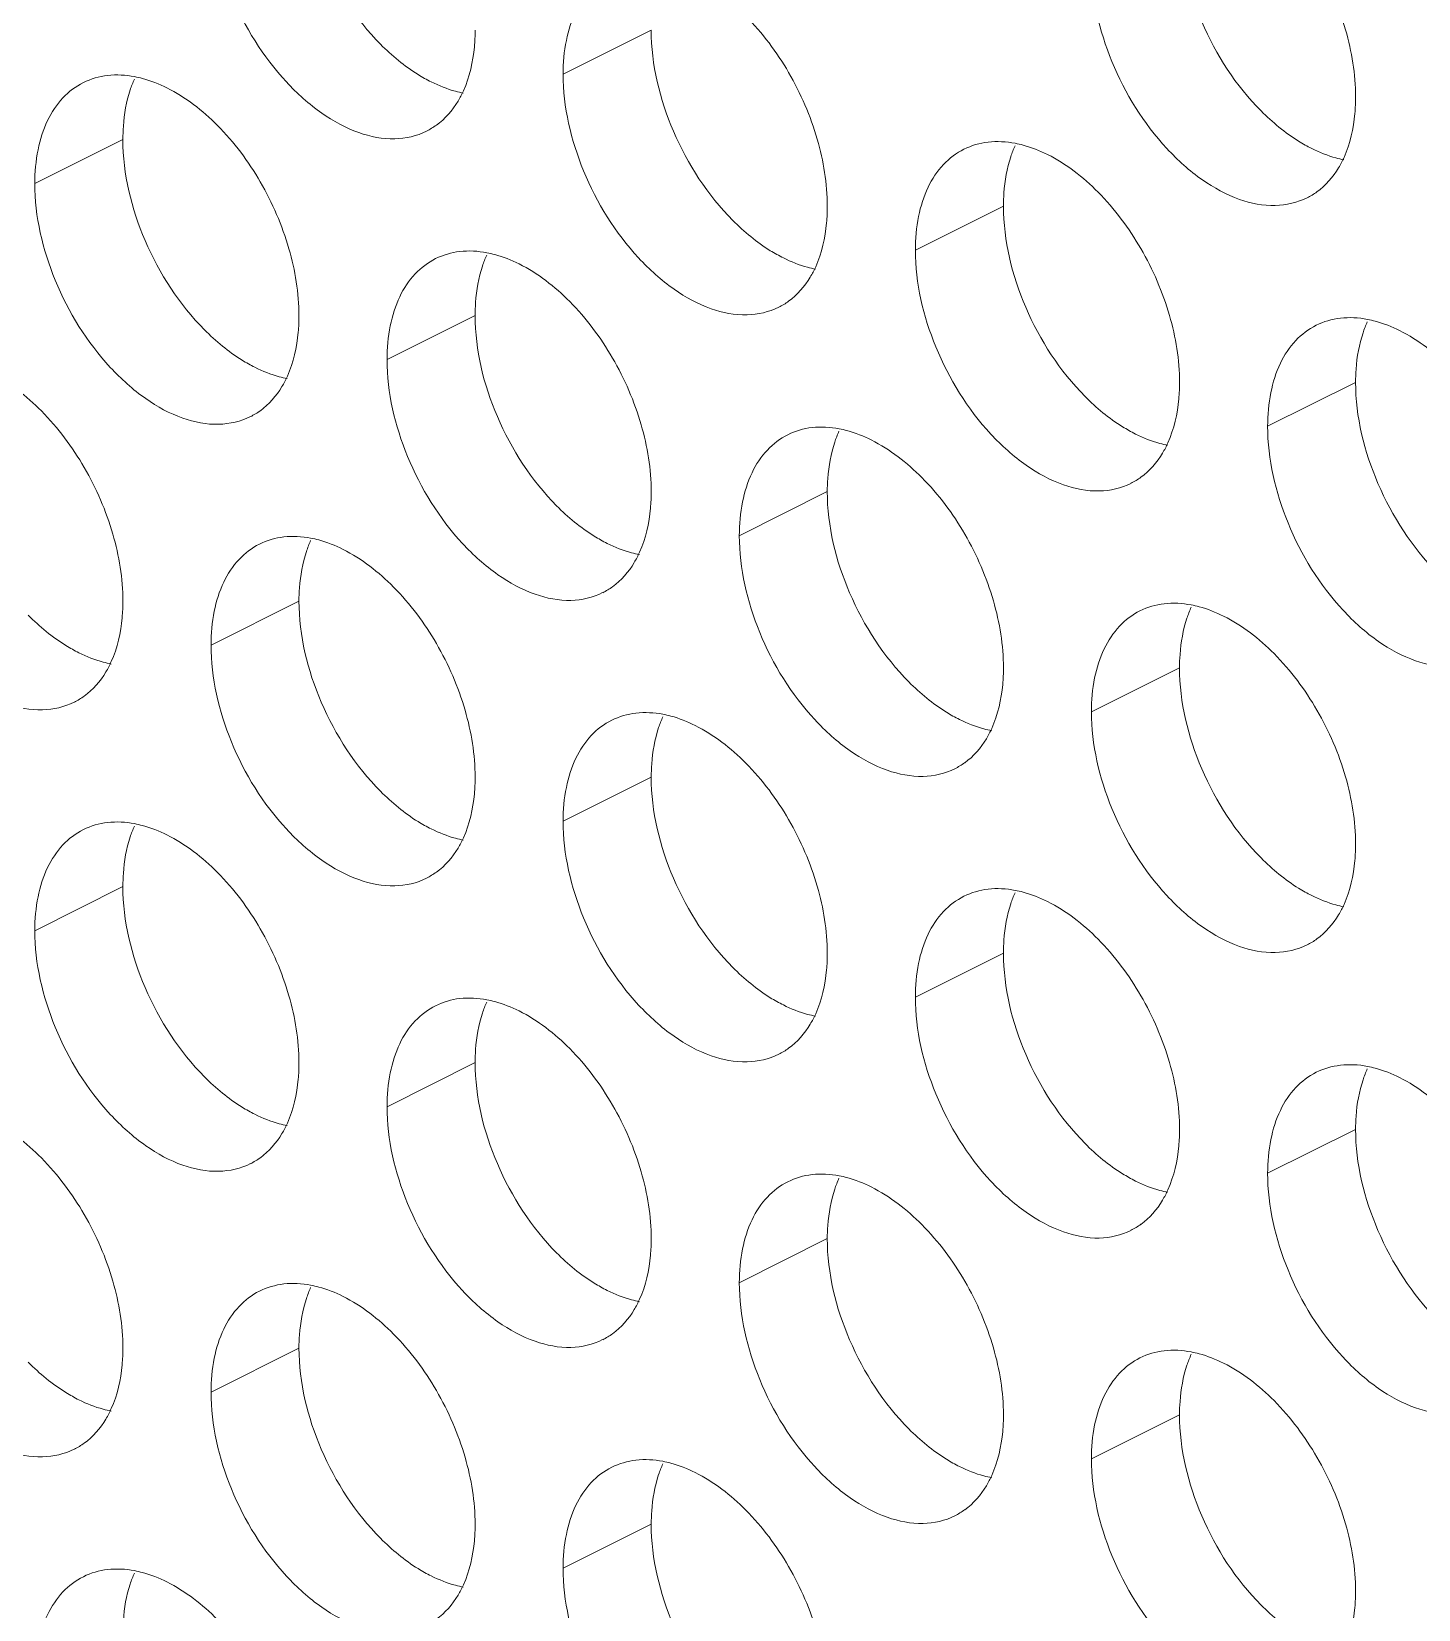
# Model space of a CAD drawing. Header units: millimetres. Extents: x 0 to 2524, y 0 to 1785.
# Drawn here: x 1824.37 to 1833.28, y 881.37 to 891.51 of the extents above; entities that cross this region are included whole.
import ezdxf

# ---------------------------------------------------------------- set-up
doc = ezdxf.new("R2010")
doc.units = ezdxf.units.MM
doc.header["$LTSCALE"] = 0.1
doc.layers.add('标注', color=251, linetype='Continuous', lineweight=9)

msp = doc.modelspace()

# ---------------------------------------------------------------- linework, layer by layer
at = {"layer": '标注'}
for p, q in [((1828.347, 891.517), (1827.781, 891.234)), ((1824.953, 890.814), (1824.387, 890.531)), ((1830.61, 890.386), (1830.044, 890.103)), ((1827.216, 889.683), (1826.65, 889.4)), ((1832.872, 889.254), (1832.307, 888.972)), ((1829.478, 888.552), (1828.913, 888.269)), ((1826.084, 887.849), (1825.519, 887.566)), ((1831.741, 887.42), (1831.175, 887.137)), ((1828.347, 886.717), (1827.781, 886.434)), ((1824.953, 886.014), (1824.387, 885.731)), ((1830.61, 885.586), (1830.044, 885.303)), ((1827.216, 884.883), (1826.65, 884.6)), ((1832.872, 884.454), (1832.307, 884.172)), ((1829.478, 883.752), (1828.913, 883.469)), ((1826.084, 883.049), (1825.519, 882.766)), ((1831.741, 882.62), (1831.175, 882.337)), ((1828.347, 881.917), (1827.781, 881.634))]:
    msp.add_line(p, q, dxfattribs=at)
for centre, radius, start, end in [((1825.697, 890.903), 0.734, 155.8796, 161.7803), ((1826.701, 891.274), 0.453, 296.5256, 305.9034), ((1831.354, 890.475), 0.734, 155.8796, 161.7803), ((1832.358, 890.845), 0.453, 296.5256, 305.9034), ((1827.96, 889.772), 0.734, 155.8796, 161.7803), ((1828.964, 890.142), 0.453, 296.5256, 305.9034), ((1833.617, 889.343), 0.734, 155.8796, 161.7803), ((1825.57, 889.439), 0.453, 296.5256, 305.9034), ((1830.223, 888.64), 0.734, 155.8796, 161.7803), ((1831.227, 889.011), 0.453, 296.5256, 305.9034), ((1826.829, 887.938), 0.734, 155.8796, 161.7803), ((1827.833, 888.308), 0.453, 296.5256, 305.9034), ((1832.486, 887.509), 0.734, 155.8796, 161.7803), ((1824.439, 887.605), 0.453, 296.5256, 305.9034), ((1829.092, 886.806), 0.734, 155.8796, 161.7803), ((1830.095, 887.177), 0.453, 296.5256, 305.9034), ((1825.697, 886.103), 0.734, 155.8796, 161.7803), ((1826.701, 886.474), 0.453, 296.5256, 305.9034), ((1831.354, 885.675), 0.734, 155.8796, 161.7803), ((1832.358, 886.045), 0.453, 296.5256, 305.9034), ((1827.96, 884.972), 0.734, 155.8796, 161.7803), ((1828.964, 885.342), 0.453, 296.5256, 305.9034), ((1833.617, 884.543), 0.734, 155.8796, 161.7803), ((1825.57, 884.639), 0.453, 296.5256, 305.9034), ((1830.223, 883.84), 0.734, 155.8796, 161.7803), ((1831.227, 884.211), 0.453, 296.5256, 305.9034), ((1826.829, 883.138), 0.734, 155.8796, 161.7803), ((1827.833, 883.508), 0.453, 296.5256, 305.9034), ((1832.486, 882.709), 0.734, 155.8796, 161.7803), ((1824.439, 882.805), 0.453, 296.5256, 305.9034), ((1829.092, 882.006), 0.734, 155.8796, 161.7803), ((1830.095, 882.377), 0.453, 296.5256, 305.9034), ((1825.697, 881.303), 0.734, 155.8796, 161.7803)]:
    msp.add_arc(centre, radius, start, end, dxfattribs=at)
for points, knots in [([(1826.608, 891.427), (1826.447, 891.589), (1826.196, 891.976), (1826.084, 892.427), (1826.084, 892.649)], [0, 0, 0, 0, 0.508684, 1, 1, 1, 1]), ([(1832.024, 892.552), (1832.145, 892.492), (1832.375, 892.312), (1832.641, 891.954), (1832.822, 891.535), (1832.872, 891.234), (1832.872, 891.089)], [0, 0, 0, 0, 0.229676, 0.488215, 0.753207, 1, 1, 1, 1]), ([(1826.904, 890.868), (1826.841, 890.837), (1826.691, 890.803), (1826.453, 890.851), (1826.215, 890.981), (1825.907, 891.259), (1825.621, 891.722), (1825.519, 892.154), (1825.519, 892.366)], [0, 0, 0, 0, 0.090718, 0.191742, 0.308104, 0.439279, 0.725532, 1, 1, 1, 1]), ([(1832.265, 890.998), (1832.103, 891.161), (1831.852, 891.548), (1831.741, 891.999), (1831.741, 892.22)], [0, 0, 0, 0, 0.508684, 1, 1, 1, 1]), ([(1832.561, 890.44), (1832.498, 890.409), (1832.348, 890.375), (1832.11, 890.422), (1831.872, 890.553), (1831.564, 890.831), (1831.278, 891.293), (1831.175, 891.726), (1831.175, 891.937)], [0, 0, 0, 0, 0.090718, 0.191742, 0.308104, 0.439279, 0.725532, 1, 1, 1, 1]), ([(1827.781, 891.234), (1827.781, 891.307), (1827.793, 891.446), (1827.852, 891.636), (1827.952, 891.789), (1828.044, 891.859), (1828.093, 891.883)], [0, 0, 0, 0, 0.289235, 0.54966, 0.782932, 1, 1, 1, 1]), ([(1828.63, 891.849), (1828.75, 891.789), (1828.981, 891.609), (1829.247, 891.251), (1829.428, 890.832), (1829.478, 890.531), (1829.478, 890.386)], [0, 0, 0, 0, 0.229676, 0.488215, 0.753207, 1, 1, 1, 1]), ([(1827.216, 891.517), (1827.216, 891.482), (1827.21, 891.349), (1827.181, 891.217), (1827.141, 891.128)], [0, 0, 0, 0, 0.268874, 1, 1, 1, 1]), ([(1828.871, 890.295), (1828.709, 890.458), (1828.458, 890.845), (1828.347, 891.296), (1828.347, 891.517)], [0, 0, 0, 0, 0.508684, 1, 1, 1, 1]), ([(1826.933, 891.185), (1826.904, 891.199), (1826.786, 891.266), (1826.681, 891.353), (1826.608, 891.427)], [0, 0, 0, 0, 0.235002, 1, 1, 1, 1]), ([(1824.699, 891.18), (1824.747, 891.205), (1824.858, 891.236), (1824.971, 891.229), (1825.028, 891.219)], [0, 0, 0, 0, 0.482538, 1, 1, 1, 1]), ([(1825.028, 891.219), (1825.045, 891.215), (1825.117, 891.199), (1825.186, 891.171), (1825.236, 891.146)], [0, 0, 0, 0, 0.238696, 1, 1, 1, 1]), ([(1827.14, 891.113), (1827.123, 891.116), (1827.052, 891.133), (1826.983, 891.16), (1826.933, 891.185)], [0, 0, 0, 0, 0.238696, 1, 1, 1, 1]), ([(1829.166, 889.737), (1829.104, 889.706), (1828.954, 889.672), (1828.716, 889.719), (1828.478, 889.85), (1828.17, 890.128), (1827.884, 890.59), (1827.781, 891.023), (1827.781, 891.234)], [0, 0, 0, 0, 0.090718, 0.191742, 0.308104, 0.439279, 0.725532, 1, 1, 1, 1]), ([(1824.387, 890.531), (1824.387, 890.604), (1824.399, 890.743), (1824.458, 890.933), (1824.558, 891.086), (1824.65, 891.156), (1824.699, 891.18)], [0, 0, 0, 0, 0.289235, 0.54966, 0.782932, 1, 1, 1, 1]), ([(1824.953, 890.814), (1824.953, 890.843), (1824.957, 890.95), (1824.975, 891.058), (1825, 891.133)], [0, 0, 0, 0, 0.264225, 1, 1, 1, 1]), ([(1825.236, 891.146), (1825.356, 891.086), (1825.587, 890.906), (1825.853, 890.548), (1826.034, 890.129), (1826.084, 889.828), (1826.084, 889.683)], [0, 0, 0, 0, 0.229676, 0.488215, 0.753207, 1, 1, 1, 1]), ([(1827.141, 891.128), (1827.131, 891.105), (1827.087, 891.021), (1827.023, 890.947), (1826.967, 890.907)], [0, 0, 0, 0, 0.265525, 1, 1, 1, 1]), ([(1832.872, 891.089), (1832.872, 891.053), (1832.867, 890.921), (1832.838, 890.788), (1832.798, 890.7)], [0, 0, 0, 0, 0.268874, 1, 1, 1, 1]), ([(1832.59, 890.757), (1832.561, 890.771), (1832.443, 890.837), (1832.338, 890.925), (1832.265, 890.998)], [0, 0, 0, 0, 0.235002, 1, 1, 1, 1]), ([(1825.477, 889.592), (1825.315, 889.755), (1825.064, 890.142), (1824.953, 890.593), (1824.953, 890.814)], [0, 0, 0, 0, 0.508684, 1, 1, 1, 1]), ([(1830.356, 890.752), (1830.404, 890.776), (1830.514, 890.808), (1830.628, 890.801), (1830.685, 890.79)], [0, 0, 0, 0, 0.482538, 1, 1, 1, 1]), ([(1830.685, 890.79), (1830.702, 890.787), (1830.774, 890.77), (1830.843, 890.743), (1830.893, 890.718)], [0, 0, 0, 0, 0.238696, 1, 1, 1, 1]), ([(1830.044, 890.103), (1830.044, 890.176), (1830.056, 890.315), (1830.115, 890.505), (1830.214, 890.657), (1830.307, 890.728), (1830.356, 890.752)], [0, 0, 0, 0, 0.289235, 0.54966, 0.782932, 1, 1, 1, 1]), ([(1830.61, 890.386), (1830.61, 890.414), (1830.613, 890.522), (1830.632, 890.629), (1830.657, 890.704)], [0, 0, 0, 0, 0.264225, 1, 1, 1, 1]), ([(1830.893, 890.718), (1831.013, 890.658), (1831.244, 890.477), (1831.51, 890.119), (1831.691, 889.7), (1831.741, 889.399), (1831.741, 889.254)], [0, 0, 0, 0, 0.229676, 0.488215, 0.753207, 1, 1, 1, 1]), ([(1832.797, 890.684), (1832.78, 890.688), (1832.709, 890.704), (1832.64, 890.732), (1832.59, 890.757)], [0, 0, 0, 0, 0.238696, 1, 1, 1, 1]), ([(1832.798, 890.7), (1832.788, 890.677), (1832.744, 890.593), (1832.68, 890.519), (1832.624, 890.478)], [0, 0, 0, 0, 0.265525, 1, 1, 1, 1]), ([(1825.772, 889.034), (1825.71, 889.003), (1825.56, 888.969), (1825.322, 889.016), (1825.084, 889.147), (1824.776, 889.425), (1824.49, 889.887), (1824.387, 890.32), (1824.387, 890.531)], [0, 0, 0, 0, 0.090718, 0.191742, 0.308104, 0.439279, 0.725532, 1, 1, 1, 1]), ([(1829.478, 890.386), (1829.478, 890.35), (1829.473, 890.218), (1829.443, 890.085), (1829.404, 889.997)], [0, 0, 0, 0, 0.268874, 1, 1, 1, 1]), ([(1831.134, 889.164), (1830.972, 889.327), (1830.721, 889.714), (1830.61, 890.164), (1830.61, 890.386)], [0, 0, 0, 0, 0.508684, 1, 1, 1, 1]), ([(1829.196, 890.054), (1829.167, 890.068), (1829.049, 890.134), (1828.944, 890.222), (1828.871, 890.295)], [0, 0, 0, 0, 0.235002, 1, 1, 1, 1]), ([(1826.962, 890.049), (1827.01, 890.073), (1827.12, 890.105), (1827.234, 890.098), (1827.291, 890.087)], [0, 0, 0, 0, 0.482538, 1, 1, 1, 1]), ([(1827.291, 890.087), (1827.308, 890.084), (1827.38, 890.067), (1827.448, 890.04), (1827.498, 890.015)], [0, 0, 0, 0, 0.238696, 1, 1, 1, 1]), ([(1831.429, 888.605), (1831.367, 888.574), (1831.217, 888.54), (1830.979, 888.588), (1830.74, 888.719), (1830.433, 888.996), (1830.147, 889.459), (1830.044, 889.891), (1830.044, 890.103)], [0, 0, 0, 0, 0.090718, 0.191742, 0.308104, 0.439279, 0.725532, 1, 1, 1, 1]), ([(1826.65, 889.4), (1826.65, 889.473), (1826.662, 889.612), (1826.721, 889.802), (1826.82, 889.954), (1826.913, 890.025), (1826.962, 890.049)], [0, 0, 0, 0, 0.289235, 0.54966, 0.782932, 1, 1, 1, 1]), ([(1827.216, 889.683), (1827.216, 889.711), (1827.219, 889.819), (1827.238, 889.926), (1827.263, 890.001)], [0, 0, 0, 0, 0.264225, 1, 1, 1, 1]), ([(1827.498, 890.015), (1827.619, 889.955), (1827.85, 889.774), (1828.116, 889.416), (1828.297, 888.998), (1828.347, 888.696), (1828.347, 888.552)], [0, 0, 0, 0, 0.229676, 0.488215, 0.753207, 1, 1, 1, 1]), ([(1829.403, 889.982), (1829.386, 889.985), (1829.314, 890.001), (1829.246, 890.029), (1829.196, 890.054)], [0, 0, 0, 0, 0.238696, 1, 1, 1, 1]), ([(1829.404, 889.997), (1829.393, 889.974), (1829.35, 889.89), (1829.286, 889.816), (1829.23, 889.775)], [0, 0, 0, 0, 0.265525, 1, 1, 1, 1]), ([(1826.084, 889.683), (1826.084, 889.647), (1826.079, 889.515), (1826.049, 889.382), (1826.01, 889.294)], [0, 0, 0, 0, 0.268874, 1, 1, 1, 1]), ([(1827.739, 888.461), (1827.578, 888.624), (1827.327, 889.011), (1827.216, 889.461), (1827.216, 889.683)], [0, 0, 0, 0, 0.508684, 1, 1, 1, 1]), ([(1832.619, 889.621), (1832.667, 889.645), (1832.777, 889.676), (1832.891, 889.67), (1832.948, 889.659)], [0, 0, 0, 0, 0.482538, 1, 1, 1, 1]), ([(1825.801, 889.351), (1825.773, 889.365), (1825.655, 889.431), (1825.55, 889.519), (1825.477, 889.592)], [0, 0, 0, 0, 0.235002, 1, 1, 1, 1]), ([(1832.307, 888.972), (1832.307, 889.044), (1832.319, 889.183), (1832.378, 889.374), (1832.477, 889.526), (1832.57, 889.596), (1832.619, 889.621)], [0, 0, 0, 0, 0.289235, 0.54966, 0.782932, 1, 1, 1, 1]), ([(1832.872, 889.254), (1832.872, 889.283), (1832.876, 889.39), (1832.895, 889.498), (1832.92, 889.573)], [0, 0, 0, 0, 0.264225, 1, 1, 1, 1]), ([(1832.948, 889.659), (1832.965, 889.655), (1833.036, 889.639), (1833.105, 889.612), (1833.155, 889.587)], [0, 0, 0, 0, 0.238696, 1, 1, 1, 1]), ([(1833.155, 889.587), (1833.276, 889.526), (1833.507, 889.346), (1833.773, 888.988), (1833.954, 888.569), (1834.004, 888.268), (1834.004, 888.123)], [0, 0, 0, 0, 0.229676, 0.488215, 0.753207, 1, 1, 1, 1]), ([(1828.035, 887.903), (1827.972, 887.871), (1827.823, 887.837), (1827.585, 887.885), (1827.346, 888.016), (1827.039, 888.293), (1826.753, 888.756), (1826.65, 889.188), (1826.65, 889.4)], [0, 0, 0, 0, 0.090718, 0.191742, 0.308104, 0.439279, 0.725532, 1, 1, 1, 1]), ([(1824.104, 889.312), (1824.225, 889.252), (1824.456, 889.071), (1824.722, 888.713), (1824.903, 888.295), (1824.953, 887.994), (1824.953, 887.849)], [0, 0, 0, 0, 0.229676, 0.488215, 0.753207, 1, 1, 1, 1]), ([(1826.009, 889.279), (1825.992, 889.282), (1825.92, 889.298), (1825.851, 889.326), (1825.801, 889.351)], [0, 0, 0, 0, 0.238696, 1, 1, 1, 1]), ([(1826.01, 889.294), (1825.999, 889.271), (1825.956, 889.187), (1825.892, 889.113), (1825.836, 889.072)], [0, 0, 0, 0, 0.265525, 1, 1, 1, 1]), ([(1831.458, 888.922), (1831.43, 888.937), (1831.312, 889.003), (1831.206, 889.09), (1831.134, 889.164)], [0, 0, 0, 0, 0.235002, 1, 1, 1, 1]), ([(1831.741, 889.254), (1831.741, 889.219), (1831.735, 889.087), (1831.706, 888.954), (1831.666, 888.866)], [0, 0, 0, 0, 0.268874, 1, 1, 1, 1]), ([(1833.396, 888.032), (1833.235, 888.195), (1832.984, 888.582), (1832.872, 889.033), (1832.872, 889.254)], [0, 0, 0, 0, 0.508684, 1, 1, 1, 1]), ([(1829.225, 888.918), (1829.273, 888.942), (1829.383, 888.974), (1829.497, 888.967), (1829.554, 888.956)], [0, 0, 0, 0, 0.482538, 1, 1, 1, 1]), ([(1829.554, 888.956), (1829.571, 888.953), (1829.642, 888.936), (1829.711, 888.909), (1829.761, 888.884)], [0, 0, 0, 0, 0.238696, 1, 1, 1, 1]), ([(1833.692, 887.474), (1833.629, 887.443), (1833.479, 887.409), (1833.242, 887.457), (1833.003, 887.587), (1832.695, 887.865), (1832.409, 888.328), (1832.307, 888.76), (1832.307, 888.972)], [0, 0, 0, 0, 0.090718, 0.191742, 0.308104, 0.439279, 0.725532, 1, 1, 1, 1]), ([(1828.913, 888.269), (1828.913, 888.342), (1828.925, 888.48), (1828.984, 888.671), (1829.083, 888.823), (1829.176, 888.893), (1829.225, 888.918)], [0, 0, 0, 0, 0.289235, 0.54966, 0.782932, 1, 1, 1, 1]), ([(1829.478, 888.552), (1829.478, 888.58), (1829.482, 888.687), (1829.501, 888.795), (1829.526, 888.87)], [0, 0, 0, 0, 0.264225, 1, 1, 1, 1]), ([(1829.761, 888.884), (1829.882, 888.823), (1830.112, 888.643), (1830.379, 888.285), (1830.56, 887.866), (1830.61, 887.565), (1830.61, 887.42)], [0, 0, 0, 0, 0.229676, 0.488215, 0.753207, 1, 1, 1, 1]), ([(1831.666, 888.85), (1831.649, 888.853), (1831.577, 888.87), (1831.508, 888.897), (1831.458, 888.922)], [0, 0, 0, 0, 0.238696, 1, 1, 1, 1]), ([(1831.666, 888.866), (1831.656, 888.843), (1831.613, 888.759), (1831.549, 888.685), (1831.493, 888.644)], [0, 0, 0, 0, 0.265525, 1, 1, 1, 1]), ([(1824.641, 887.2), (1824.578, 887.168), (1824.428, 887.134), (1824.191, 887.182), (1823.952, 887.313), (1823.644, 887.59), (1823.358, 888.053), (1823.256, 888.485), (1823.256, 888.697)], [0, 0, 0, 0, 0.090718, 0.191742, 0.308104, 0.439279, 0.725532, 1, 1, 1, 1]), ([(1828.347, 888.552), (1828.347, 888.516), (1828.341, 888.384), (1828.312, 888.251), (1828.272, 888.163)], [0, 0, 0, 0, 0.268874, 1, 1, 1, 1]), ([(1830.002, 887.329), (1829.841, 887.492), (1829.59, 887.879), (1829.478, 888.33), (1829.478, 888.552)], [0, 0, 0, 0, 0.508684, 1, 1, 1, 1]), ([(1828.064, 888.219), (1828.036, 888.234), (1827.918, 888.3), (1827.812, 888.387), (1827.739, 888.461)], [0, 0, 0, 0, 0.235002, 1, 1, 1, 1]), ([(1825.83, 888.215), (1825.879, 888.239), (1825.989, 888.271), (1826.103, 888.264), (1826.159, 888.253)], [0, 0, 0, 0, 0.482538, 1, 1, 1, 1]), ([(1826.159, 888.253), (1826.177, 888.25), (1826.248, 888.233), (1826.317, 888.206), (1826.367, 888.181)], [0, 0, 0, 0, 0.238696, 1, 1, 1, 1]), ([(1830.298, 886.771), (1830.235, 886.74), (1830.085, 886.706), (1829.848, 886.754), (1829.609, 886.884), (1829.301, 887.162), (1829.015, 887.625), (1828.913, 888.057), (1828.913, 888.269)], [0, 0, 0, 0, 0.090718, 0.191742, 0.308104, 0.439279, 0.725532, 1, 1, 1, 1]), ([(1825.519, 887.566), (1825.519, 887.639), (1825.531, 887.778), (1825.59, 887.968), (1825.689, 888.12), (1825.782, 888.19), (1825.83, 888.215)], [0, 0, 0, 0, 0.289235, 0.54966, 0.782932, 1, 1, 1, 1]), ([(1826.084, 887.849), (1826.084, 887.877), (1826.088, 887.984), (1826.107, 888.092), (1826.132, 888.167)], [0, 0, 0, 0, 0.264225, 1, 1, 1, 1]), ([(1826.367, 888.181), (1826.488, 888.12), (1826.718, 887.94), (1826.984, 887.582), (1827.166, 887.163), (1827.216, 886.862), (1827.216, 886.717)], [0, 0, 0, 0, 0.229676, 0.488215, 0.753207, 1, 1, 1, 1]), ([(1828.272, 888.147), (1828.255, 888.151), (1828.183, 888.167), (1828.114, 888.194), (1828.064, 888.219)], [0, 0, 0, 0, 0.238696, 1, 1, 1, 1]), ([(1828.272, 888.163), (1828.262, 888.14), (1828.219, 888.056), (1828.155, 887.982), (1828.098, 887.941)], [0, 0, 0, 0, 0.265525, 1, 1, 1, 1]), ([(1824.953, 887.849), (1824.953, 887.813), (1824.947, 887.681), (1824.918, 887.548), (1824.878, 887.46)], [0, 0, 0, 0, 0.268874, 1, 1, 1, 1]), ([(1826.608, 886.627), (1826.447, 886.789), (1826.196, 887.176), (1826.084, 887.627), (1826.084, 887.849)], [0, 0, 0, 0, 0.508684, 1, 1, 1, 1]), ([(1831.487, 887.786), (1831.536, 887.81), (1831.646, 887.842), (1831.759, 887.835), (1831.816, 887.824)], [0, 0, 0, 0, 0.482538, 1, 1, 1, 1]), ([(1824.67, 887.516), (1824.642, 887.531), (1824.524, 887.597), (1824.418, 887.684), (1824.345, 887.758)], [0, 0, 0, 0, 0.235002, 1, 1, 1, 1]), ([(1831.175, 887.137), (1831.175, 887.21), (1831.187, 887.349), (1831.246, 887.539), (1831.346, 887.691), (1831.438, 887.762), (1831.487, 887.786)], [0, 0, 0, 0, 0.289235, 0.54966, 0.782932, 1, 1, 1, 1]), ([(1831.741, 887.42), (1831.741, 887.449), (1831.745, 887.556), (1831.764, 887.663), (1831.788, 887.739)], [0, 0, 0, 0, 0.264225, 1, 1, 1, 1]), ([(1831.816, 887.824), (1831.833, 887.821), (1831.905, 887.805), (1831.974, 887.777), (1832.024, 887.752)], [0, 0, 0, 0, 0.238696, 1, 1, 1, 1]), ([(1832.024, 887.752), (1832.145, 887.692), (1832.375, 887.512), (1832.641, 887.154), (1832.822, 886.735), (1832.872, 886.434), (1832.872, 886.289)], [0, 0, 0, 0, 0.229676, 0.488215, 0.753207, 1, 1, 1, 1]), ([(1826.904, 886.068), (1826.841, 886.037), (1826.691, 886.003), (1826.453, 886.051), (1826.215, 886.181), (1825.907, 886.459), (1825.621, 886.922), (1825.519, 887.354), (1825.519, 887.566)], [0, 0, 0, 0, 0.090718, 0.191742, 0.308104, 0.439279, 0.725532, 1, 1, 1, 1]), ([(1824.878, 887.444), (1824.861, 887.448), (1824.789, 887.464), (1824.72, 887.491), (1824.67, 887.516)], [0, 0, 0, 0, 0.238696, 1, 1, 1, 1]), ([(1824.878, 887.46), (1824.868, 887.437), (1824.825, 887.353), (1824.761, 887.279), (1824.704, 887.238)], [0, 0, 0, 0, 0.265525, 1, 1, 1, 1]), ([(1830.61, 887.42), (1830.61, 887.385), (1830.604, 887.252), (1830.575, 887.12), (1830.535, 887.031)], [0, 0, 0, 0, 0.268874, 1, 1, 1, 1]), ([(1832.265, 886.198), (1832.103, 886.361), (1831.852, 886.748), (1831.741, 887.199), (1831.741, 887.42)], [0, 0, 0, 0, 0.508684, 1, 1, 1, 1]), ([(1830.327, 887.088), (1830.298, 887.102), (1830.181, 887.169), (1830.075, 887.256), (1830.002, 887.329)], [0, 0, 0, 0, 0.235002, 1, 1, 1, 1]), ([(1828.093, 887.083), (1828.142, 887.107), (1828.252, 887.139), (1828.365, 887.132), (1828.422, 887.122)], [0, 0, 0, 0, 0.482538, 1, 1, 1, 1]), ([(1832.561, 885.64), (1832.498, 885.609), (1832.348, 885.575), (1832.11, 885.622), (1831.872, 885.753), (1831.564, 886.031), (1831.278, 886.493), (1831.175, 886.926), (1831.175, 887.137)], [0, 0, 0, 0, 0.090718, 0.191742, 0.308104, 0.439279, 0.725532, 1, 1, 1, 1]), ([(1827.781, 886.434), (1827.781, 886.507), (1827.793, 886.646), (1827.852, 886.836), (1827.952, 886.989), (1828.044, 887.059), (1828.093, 887.083)], [0, 0, 0, 0, 0.289235, 0.54966, 0.782932, 1, 1, 1, 1]), ([(1828.347, 886.717), (1828.347, 886.746), (1828.351, 886.853), (1828.37, 886.96), (1828.394, 887.036)], [0, 0, 0, 0, 0.264225, 1, 1, 1, 1]), ([(1828.422, 887.122), (1828.439, 887.118), (1828.511, 887.102), (1828.58, 887.074), (1828.63, 887.049)], [0, 0, 0, 0, 0.238696, 1, 1, 1, 1]), ([(1828.63, 887.049), (1828.75, 886.989), (1828.981, 886.809), (1829.247, 886.451), (1829.428, 886.032), (1829.478, 885.731), (1829.478, 885.586)], [0, 0, 0, 0, 0.229676, 0.488215, 0.753207, 1, 1, 1, 1]), ([(1830.535, 887.016), (1830.517, 887.019), (1830.446, 887.036), (1830.377, 887.063), (1830.327, 887.088)], [0, 0, 0, 0, 0.238696, 1, 1, 1, 1]), ([(1830.535, 887.031), (1830.525, 887.008), (1830.482, 886.924), (1830.417, 886.85), (1830.361, 886.81)], [0, 0, 0, 0, 0.265525, 1, 1, 1, 1]), ([(1826.933, 886.385), (1826.904, 886.399), (1826.786, 886.466), (1826.681, 886.553), (1826.608, 886.627)], [0, 0, 0, 0, 0.235002, 1, 1, 1, 1]), ([(1827.216, 886.717), (1827.216, 886.682), (1827.21, 886.549), (1827.181, 886.417), (1827.141, 886.328)], [0, 0, 0, 0, 0.268874, 1, 1, 1, 1]), ([(1828.871, 885.495), (1828.709, 885.658), (1828.458, 886.045), (1828.347, 886.496), (1828.347, 886.717)], [0, 0, 0, 0, 0.508684, 1, 1, 1, 1]), ([(1824.699, 886.38), (1824.747, 886.405), (1824.858, 886.436), (1824.971, 886.429), (1825.028, 886.419)], [0, 0, 0, 0, 0.482538, 1, 1, 1, 1]), ([(1829.166, 884.937), (1829.104, 884.906), (1828.954, 884.872), (1828.716, 884.919), (1828.478, 885.05), (1828.17, 885.328), (1827.884, 885.79), (1827.781, 886.223), (1827.781, 886.434)], [0, 0, 0, 0, 0.090718, 0.191742, 0.308104, 0.439279, 0.725532, 1, 1, 1, 1]), ([(1824.387, 885.731), (1824.387, 885.804), (1824.399, 885.943), (1824.458, 886.133), (1824.558, 886.286), (1824.65, 886.356), (1824.699, 886.38)], [0, 0, 0, 0, 0.289235, 0.54966, 0.782932, 1, 1, 1, 1]), ([(1824.953, 886.014), (1824.953, 886.043), (1824.957, 886.15), (1824.975, 886.258), (1825, 886.333)], [0, 0, 0, 0, 0.264225, 1, 1, 1, 1]), ([(1825.028, 886.419), (1825.045, 886.415), (1825.117, 886.399), (1825.186, 886.371), (1825.236, 886.346)], [0, 0, 0, 0, 0.238696, 1, 1, 1, 1]), ([(1825.236, 886.346), (1825.356, 886.286), (1825.587, 886.106), (1825.853, 885.748), (1826.034, 885.329), (1826.084, 885.028), (1826.084, 884.883)], [0, 0, 0, 0, 0.229676, 0.488215, 0.753207, 1, 1, 1, 1]), ([(1827.14, 886.313), (1827.123, 886.316), (1827.052, 886.333), (1826.983, 886.36), (1826.933, 886.385)], [0, 0, 0, 0, 0.238696, 1, 1, 1, 1]), ([(1827.141, 886.328), (1827.131, 886.305), (1827.087, 886.221), (1827.023, 886.147), (1826.967, 886.107)], [0, 0, 0, 0, 0.265525, 1, 1, 1, 1]), ([(1832.872, 886.289), (1832.872, 886.253), (1832.867, 886.121), (1832.838, 885.988), (1832.798, 885.9)], [0, 0, 0, 0, 0.268874, 1, 1, 1, 1]), ([(1832.59, 885.957), (1832.561, 885.971), (1832.443, 886.037), (1832.338, 886.125), (1832.265, 886.198)], [0, 0, 0, 0, 0.235002, 1, 1, 1, 1]), ([(1825.477, 884.792), (1825.315, 884.955), (1825.064, 885.342), (1824.953, 885.793), (1824.953, 886.014)], [0, 0, 0, 0, 0.508684, 1, 1, 1, 1]), ([(1830.044, 885.303), (1830.044, 885.376), (1830.056, 885.515), (1830.115, 885.705), (1830.214, 885.857), (1830.307, 885.928), (1830.356, 885.952)], [0, 0, 0, 0, 0.289235, 0.54966, 0.782932, 1, 1, 1, 1]), ([(1830.356, 885.952), (1830.404, 885.976), (1830.514, 886.008), (1830.628, 886.001), (1830.685, 885.99)], [0, 0, 0, 0, 0.482538, 1, 1, 1, 1]), ([(1830.685, 885.99), (1830.702, 885.987), (1830.774, 885.97), (1830.843, 885.943), (1830.893, 885.918)], [0, 0, 0, 0, 0.238696, 1, 1, 1, 1]), ([(1830.893, 885.918), (1831.013, 885.858), (1831.244, 885.677), (1831.51, 885.319), (1831.691, 884.9), (1831.741, 884.599), (1831.741, 884.454)], [0, 0, 0, 0, 0.229676, 0.488215, 0.753207, 1, 1, 1, 1]), ([(1832.797, 885.884), (1832.78, 885.888), (1832.709, 885.904), (1832.64, 885.932), (1832.59, 885.957)], [0, 0, 0, 0, 0.238696, 1, 1, 1, 1]), ([(1830.61, 885.586), (1830.61, 885.614), (1830.613, 885.722), (1830.632, 885.829), (1830.657, 885.904)], [0, 0, 0, 0, 0.264225, 1, 1, 1, 1]), ([(1832.798, 885.9), (1832.788, 885.877), (1832.744, 885.793), (1832.68, 885.719), (1832.624, 885.678)], [0, 0, 0, 0, 0.265525, 1, 1, 1, 1]), ([(1825.772, 884.234), (1825.71, 884.203), (1825.56, 884.169), (1825.322, 884.216), (1825.084, 884.347), (1824.776, 884.625), (1824.49, 885.087), (1824.387, 885.52), (1824.387, 885.731)], [0, 0, 0, 0, 0.090718, 0.191742, 0.308104, 0.439279, 0.725532, 1, 1, 1, 1]), ([(1829.478, 885.586), (1829.478, 885.55), (1829.473, 885.418), (1829.443, 885.285), (1829.404, 885.197)], [0, 0, 0, 0, 0.268874, 1, 1, 1, 1]), ([(1831.134, 884.364), (1830.972, 884.527), (1830.721, 884.914), (1830.61, 885.364), (1830.61, 885.586)], [0, 0, 0, 0, 0.508684, 1, 1, 1, 1]), ([(1829.196, 885.254), (1829.167, 885.268), (1829.049, 885.334), (1828.944, 885.422), (1828.871, 885.495)], [0, 0, 0, 0, 0.235002, 1, 1, 1, 1]), ([(1826.65, 884.6), (1826.65, 884.673), (1826.662, 884.812), (1826.721, 885.002), (1826.82, 885.154), (1826.913, 885.225), (1826.962, 885.249)], [0, 0, 0, 0, 0.289235, 0.54966, 0.782932, 1, 1, 1, 1]), ([(1826.962, 885.249), (1827.01, 885.273), (1827.12, 885.305), (1827.234, 885.298), (1827.291, 885.287)], [0, 0, 0, 0, 0.482538, 1, 1, 1, 1]), ([(1827.291, 885.287), (1827.308, 885.284), (1827.38, 885.267), (1827.448, 885.24), (1827.498, 885.215)], [0, 0, 0, 0, 0.238696, 1, 1, 1, 1]), ([(1827.498, 885.215), (1827.619, 885.155), (1827.85, 884.974), (1828.116, 884.616), (1828.297, 884.198), (1828.347, 883.896), (1828.347, 883.752)], [0, 0, 0, 0, 0.229676, 0.488215, 0.753207, 1, 1, 1, 1]), ([(1829.403, 885.182), (1829.386, 885.185), (1829.314, 885.201), (1829.246, 885.229), (1829.196, 885.254)], [0, 0, 0, 0, 0.238696, 1, 1, 1, 1]), ([(1831.429, 883.805), (1831.367, 883.774), (1831.217, 883.74), (1830.979, 883.788), (1830.74, 883.919), (1830.433, 884.196), (1830.147, 884.659), (1830.044, 885.091), (1830.044, 885.303)], [0, 0, 0, 0, 0.090718, 0.191742, 0.308104, 0.439279, 0.725532, 1, 1, 1, 1]), ([(1827.216, 884.883), (1827.216, 884.911), (1827.219, 885.019), (1827.238, 885.126), (1827.263, 885.201)], [0, 0, 0, 0, 0.264225, 1, 1, 1, 1]), ([(1829.404, 885.197), (1829.393, 885.174), (1829.35, 885.09), (1829.286, 885.016), (1829.23, 884.975)], [0, 0, 0, 0, 0.265525, 1, 1, 1, 1]), ([(1826.084, 884.883), (1826.084, 884.847), (1826.079, 884.715), (1826.049, 884.582), (1826.01, 884.494)], [0, 0, 0, 0, 0.268874, 1, 1, 1, 1]), ([(1827.739, 883.661), (1827.578, 883.824), (1827.327, 884.211), (1827.216, 884.661), (1827.216, 884.883)], [0, 0, 0, 0, 0.508684, 1, 1, 1, 1]), ([(1832.307, 884.172), (1832.307, 884.244), (1832.319, 884.383), (1832.378, 884.574), (1832.477, 884.726), (1832.57, 884.796), (1832.619, 884.821)], [0, 0, 0, 0, 0.289235, 0.54966, 0.782932, 1, 1, 1, 1]), ([(1832.619, 884.821), (1832.667, 884.845), (1832.777, 884.876), (1832.891, 884.87), (1832.948, 884.859)], [0, 0, 0, 0, 0.482538, 1, 1, 1, 1]), ([(1832.948, 884.859), (1832.965, 884.855), (1833.036, 884.839), (1833.105, 884.812), (1833.155, 884.787)], [0, 0, 0, 0, 0.238696, 1, 1, 1, 1]), ([(1825.801, 884.551), (1825.773, 884.565), (1825.655, 884.631), (1825.55, 884.719), (1825.477, 884.792)], [0, 0, 0, 0, 0.235002, 1, 1, 1, 1]), ([(1832.872, 884.454), (1832.872, 884.483), (1832.876, 884.59), (1832.895, 884.698), (1832.92, 884.773)], [0, 0, 0, 0, 0.264225, 1, 1, 1, 1]), ([(1833.155, 884.787), (1833.276, 884.726), (1833.507, 884.546), (1833.773, 884.188), (1833.954, 883.769), (1834.004, 883.468), (1834.004, 883.323)], [0, 0, 0, 0, 0.229676, 0.488215, 0.753207, 1, 1, 1, 1]), ([(1828.035, 883.103), (1827.972, 883.071), (1827.823, 883.037), (1827.585, 883.085), (1827.346, 883.216), (1827.039, 883.493), (1826.753, 883.956), (1826.65, 884.388), (1826.65, 884.6)], [0, 0, 0, 0, 0.090718, 0.191742, 0.308104, 0.439279, 0.725532, 1, 1, 1, 1]), ([(1824.104, 884.512), (1824.225, 884.452), (1824.456, 884.271), (1824.722, 883.913), (1824.903, 883.495), (1824.953, 883.194), (1824.953, 883.049)], [0, 0, 0, 0, 0.229676, 0.488215, 0.753207, 1, 1, 1, 1]), ([(1826.009, 884.479), (1825.992, 884.482), (1825.92, 884.498), (1825.851, 884.526), (1825.801, 884.551)], [0, 0, 0, 0, 0.238696, 1, 1, 1, 1]), ([(1826.01, 884.494), (1825.999, 884.471), (1825.956, 884.387), (1825.892, 884.313), (1825.836, 884.272)], [0, 0, 0, 0, 0.265525, 1, 1, 1, 1]), ([(1831.741, 884.454), (1831.741, 884.419), (1831.735, 884.287), (1831.706, 884.154), (1831.666, 884.066)], [0, 0, 0, 0, 0.268874, 1, 1, 1, 1]), ([(1833.396, 883.232), (1833.235, 883.395), (1832.984, 883.782), (1832.872, 884.233), (1832.872, 884.454)], [0, 0, 0, 0, 0.508684, 1, 1, 1, 1]), ([(1831.458, 884.122), (1831.43, 884.137), (1831.312, 884.203), (1831.206, 884.29), (1831.134, 884.364)], [0, 0, 0, 0, 0.235002, 1, 1, 1, 1]), ([(1828.913, 883.469), (1828.913, 883.542), (1828.925, 883.68), (1828.984, 883.871), (1829.083, 884.023), (1829.176, 884.093), (1829.225, 884.118)], [0, 0, 0, 0, 0.289235, 0.54966, 0.782932, 1, 1, 1, 1]), ([(1829.225, 884.118), (1829.273, 884.142), (1829.383, 884.174), (1829.497, 884.167), (1829.554, 884.156)], [0, 0, 0, 0, 0.482538, 1, 1, 1, 1]), ([(1829.554, 884.156), (1829.571, 884.153), (1829.642, 884.136), (1829.711, 884.109), (1829.761, 884.084)], [0, 0, 0, 0, 0.238696, 1, 1, 1, 1]), ([(1831.666, 884.05), (1831.649, 884.053), (1831.577, 884.07), (1831.508, 884.097), (1831.458, 884.122)], [0, 0, 0, 0, 0.238696, 1, 1, 1, 1]), ([(1833.692, 882.674), (1833.629, 882.643), (1833.479, 882.609), (1833.242, 882.657), (1833.003, 882.787), (1832.695, 883.065), (1832.409, 883.528), (1832.307, 883.96), (1832.307, 884.172)], [0, 0, 0, 0, 0.090718, 0.191742, 0.308104, 0.439279, 0.725532, 1, 1, 1, 1]), ([(1829.478, 883.752), (1829.478, 883.78), (1829.482, 883.887), (1829.501, 883.995), (1829.526, 884.07)], [0, 0, 0, 0, 0.264225, 1, 1, 1, 1]), ([(1829.761, 884.084), (1829.882, 884.023), (1830.112, 883.843), (1830.379, 883.485), (1830.56, 883.066), (1830.61, 882.765), (1830.61, 882.62)], [0, 0, 0, 0, 0.229676, 0.488215, 0.753207, 1, 1, 1, 1]), ([(1831.666, 884.066), (1831.656, 884.043), (1831.613, 883.959), (1831.549, 883.885), (1831.493, 883.844)], [0, 0, 0, 0, 0.265525, 1, 1, 1, 1]), ([(1824.641, 882.4), (1824.578, 882.368), (1824.428, 882.334), (1824.191, 882.382), (1823.952, 882.513), (1823.644, 882.79), (1823.358, 883.253), (1823.256, 883.685), (1823.256, 883.897)], [0, 0, 0, 0, 0.090718, 0.191742, 0.308104, 0.439279, 0.725532, 1, 1, 1, 1]), ([(1828.347, 883.752), (1828.347, 883.716), (1828.341, 883.584), (1828.312, 883.451), (1828.272, 883.363)], [0, 0, 0, 0, 0.268874, 1, 1, 1, 1]), ([(1830.002, 882.529), (1829.841, 882.692), (1829.59, 883.079), (1829.478, 883.53), (1829.478, 883.752)], [0, 0, 0, 0, 0.508684, 1, 1, 1, 1]), ([(1828.064, 883.419), (1828.036, 883.434), (1827.918, 883.5), (1827.812, 883.587), (1827.739, 883.661)], [0, 0, 0, 0, 0.235002, 1, 1, 1, 1]), ([(1825.519, 882.766), (1825.519, 882.839), (1825.531, 882.978), (1825.59, 883.168), (1825.689, 883.32), (1825.782, 883.39), (1825.83, 883.415)], [0, 0, 0, 0, 0.289235, 0.54966, 0.782932, 1, 1, 1, 1]), ([(1825.83, 883.415), (1825.879, 883.439), (1825.989, 883.471), (1826.103, 883.464), (1826.159, 883.453)], [0, 0, 0, 0, 0.482538, 1, 1, 1, 1]), ([(1826.159, 883.453), (1826.177, 883.45), (1826.248, 883.433), (1826.317, 883.406), (1826.367, 883.381)], [0, 0, 0, 0, 0.238696, 1, 1, 1, 1]), ([(1826.367, 883.381), (1826.488, 883.32), (1826.718, 883.14), (1826.984, 882.782), (1827.166, 882.363), (1827.216, 882.062), (1827.216, 881.917)], [0, 0, 0, 0, 0.229676, 0.488215, 0.753207, 1, 1, 1, 1]), ([(1828.272, 883.347), (1828.255, 883.351), (1828.183, 883.367), (1828.114, 883.394), (1828.064, 883.419)], [0, 0, 0, 0, 0.238696, 1, 1, 1, 1]), ([(1830.298, 881.971), (1830.235, 881.94), (1830.085, 881.906), (1829.848, 881.954), (1829.609, 882.084), (1829.301, 882.362), (1829.015, 882.825), (1828.913, 883.257), (1828.913, 883.469)], [0, 0, 0, 0, 0.090718, 0.191742, 0.308104, 0.439279, 0.725532, 1, 1, 1, 1]), ([(1826.084, 883.049), (1826.084, 883.077), (1826.088, 883.184), (1826.107, 883.292), (1826.132, 883.367)], [0, 0, 0, 0, 0.264225, 1, 1, 1, 1]), ([(1828.272, 883.363), (1828.262, 883.34), (1828.219, 883.256), (1828.155, 883.182), (1828.098, 883.141)], [0, 0, 0, 0, 0.265525, 1, 1, 1, 1]), ([(1824.953, 883.049), (1824.953, 883.013), (1824.947, 882.881), (1824.918, 882.748), (1824.878, 882.66)], [0, 0, 0, 0, 0.268874, 1, 1, 1, 1]), ([(1826.608, 881.827), (1826.447, 881.989), (1826.196, 882.376), (1826.084, 882.827), (1826.084, 883.049)], [0, 0, 0, 0, 0.508684, 1, 1, 1, 1]), ([(1831.175, 882.337), (1831.175, 882.41), (1831.187, 882.549), (1831.246, 882.739), (1831.346, 882.891), (1831.438, 882.962), (1831.487, 882.986)], [0, 0, 0, 0, 0.289235, 0.54966, 0.782932, 1, 1, 1, 1]), ([(1831.487, 882.986), (1831.536, 883.01), (1831.646, 883.042), (1831.759, 883.035), (1831.816, 883.024)], [0, 0, 0, 0, 0.482538, 1, 1, 1, 1]), ([(1831.816, 883.024), (1831.833, 883.021), (1831.905, 883.005), (1831.974, 882.977), (1832.024, 882.952)], [0, 0, 0, 0, 0.238696, 1, 1, 1, 1]), ([(1824.67, 882.716), (1824.642, 882.731), (1824.524, 882.797), (1824.418, 882.884), (1824.345, 882.958)], [0, 0, 0, 0, 0.235002, 1, 1, 1, 1]), ([(1831.741, 882.62), (1831.741, 882.649), (1831.745, 882.756), (1831.764, 882.863), (1831.788, 882.939)], [0, 0, 0, 0, 0.264225, 1, 1, 1, 1]), ([(1832.024, 882.952), (1832.145, 882.892), (1832.375, 882.712), (1832.641, 882.354), (1832.822, 881.935), (1832.872, 881.634), (1832.872, 881.489)], [0, 0, 0, 0, 0.229676, 0.488215, 0.753207, 1, 1, 1, 1]), ([(1824.878, 882.644), (1824.861, 882.648), (1824.789, 882.664), (1824.72, 882.691), (1824.67, 882.716)], [0, 0, 0, 0, 0.238696, 1, 1, 1, 1]), ([(1826.904, 881.268), (1826.841, 881.237), (1826.691, 881.203), (1826.453, 881.251), (1826.215, 881.381), (1825.907, 881.659), (1825.621, 882.122), (1825.519, 882.554), (1825.519, 882.766)], [0, 0, 0, 0, 0.090718, 0.191742, 0.308104, 0.439279, 0.725532, 1, 1, 1, 1]), ([(1824.878, 882.66), (1824.868, 882.637), (1824.825, 882.553), (1824.761, 882.479), (1824.704, 882.438)], [0, 0, 0, 0, 0.265525, 1, 1, 1, 1]), ([(1830.61, 882.62), (1830.61, 882.585), (1830.604, 882.452), (1830.575, 882.32), (1830.535, 882.231)], [0, 0, 0, 0, 0.268874, 1, 1, 1, 1]), ([(1832.265, 881.398), (1832.103, 881.561), (1831.852, 881.948), (1831.741, 882.399), (1831.741, 882.62)], [0, 0, 0, 0, 0.508684, 1, 1, 1, 1]), ([(1830.327, 882.288), (1830.298, 882.302), (1830.181, 882.369), (1830.075, 882.456), (1830.002, 882.529)], [0, 0, 0, 0, 0.235002, 1, 1, 1, 1]), ([(1827.781, 881.634), (1827.781, 881.707), (1827.793, 881.846), (1827.852, 882.036), (1827.952, 882.189), (1828.044, 882.259), (1828.093, 882.283)], [0, 0, 0, 0, 0.289235, 0.54966, 0.782932, 1, 1, 1, 1]), ([(1828.093, 882.283), (1828.142, 882.307), (1828.252, 882.339), (1828.365, 882.332), (1828.422, 882.322)], [0, 0, 0, 0, 0.482538, 1, 1, 1, 1]), ([(1828.422, 882.322), (1828.439, 882.318), (1828.511, 882.302), (1828.58, 882.274), (1828.63, 882.249)], [0, 0, 0, 0, 0.238696, 1, 1, 1, 1]), ([(1830.535, 882.216), (1830.517, 882.219), (1830.446, 882.236), (1830.377, 882.263), (1830.327, 882.288)], [0, 0, 0, 0, 0.238696, 1, 1, 1, 1]), ([(1832.561, 880.84), (1832.498, 880.809), (1832.348, 880.775), (1832.11, 880.822), (1831.872, 880.953), (1831.564, 881.231), (1831.278, 881.693), (1831.175, 882.126), (1831.175, 882.337)], [0, 0, 0, 0, 0.090718, 0.191742, 0.308104, 0.439279, 0.725532, 1, 1, 1, 1]), ([(1828.347, 881.917), (1828.347, 881.946), (1828.351, 882.053), (1828.37, 882.16), (1828.394, 882.236)], [0, 0, 0, 0, 0.264225, 1, 1, 1, 1]), ([(1828.63, 882.249), (1828.75, 882.189), (1828.981, 882.009), (1829.247, 881.651), (1829.428, 881.232), (1829.478, 880.931), (1829.478, 880.786)], [0, 0, 0, 0, 0.229676, 0.488215, 0.753207, 1, 1, 1, 1]), ([(1830.535, 882.231), (1830.525, 882.208), (1830.482, 882.124), (1830.417, 882.05), (1830.361, 882.01)], [0, 0, 0, 0, 0.265525, 1, 1, 1, 1]), ([(1827.216, 881.917), (1827.216, 881.882), (1827.21, 881.749), (1827.181, 881.617), (1827.141, 881.528)], [0, 0, 0, 0, 0.268874, 1, 1, 1, 1]), ([(1828.871, 880.695), (1828.709, 880.858), (1828.458, 881.245), (1828.347, 881.696), (1828.347, 881.917)], [0, 0, 0, 0, 0.508684, 1, 1, 1, 1]), ([(1826.933, 881.585), (1826.904, 881.599), (1826.786, 881.666), (1826.681, 881.753), (1826.608, 881.827)], [0, 0, 0, 0, 0.235002, 1, 1, 1, 1]), ([(1824.387, 880.931), (1824.387, 881.004), (1824.399, 881.143), (1824.458, 881.333), (1824.558, 881.486), (1824.65, 881.556), (1824.699, 881.58)], [0, 0, 0, 0, 0.289235, 0.54966, 0.782932, 1, 1, 1, 1]), ([(1824.699, 881.58), (1824.747, 881.605), (1824.858, 881.636), (1824.971, 881.629), (1825.028, 881.619)], [0, 0, 0, 0, 0.482538, 1, 1, 1, 1]), ([(1825.028, 881.619), (1825.045, 881.615), (1825.117, 881.599), (1825.186, 881.571), (1825.236, 881.546)], [0, 0, 0, 0, 0.238696, 1, 1, 1, 1]), ([(1827.14, 881.513), (1827.123, 881.516), (1827.052, 881.533), (1826.983, 881.56), (1826.933, 881.585)], [0, 0, 0, 0, 0.238696, 1, 1, 1, 1]), ([(1829.166, 880.137), (1829.104, 880.106), (1828.954, 880.072), (1828.716, 880.119), (1828.478, 880.25), (1828.17, 880.528), (1827.884, 880.99), (1827.781, 881.423), (1827.781, 881.634)], [0, 0, 0, 0, 0.090718, 0.191742, 0.308104, 0.439279, 0.725532, 1, 1, 1, 1]), ([(1824.953, 881.214), (1824.953, 881.243), (1824.957, 881.35), (1824.975, 881.458), (1825, 881.533)], [0, 0, 0, 0, 0.264225, 1, 1, 1, 1]), ([(1825.236, 881.546), (1825.356, 881.486), (1825.587, 881.306), (1825.853, 880.948), (1826.034, 880.529), (1826.084, 880.228), (1826.084, 880.083)], [0, 0, 0, 0, 0.229676, 0.488215, 0.753207, 1, 1, 1, 1]), ([(1827.141, 881.528), (1827.131, 881.505), (1827.087, 881.421), (1827.023, 881.347), (1826.967, 881.307)], [0, 0, 0, 0, 0.265525, 1, 1, 1, 1]), ([(1832.872, 881.489), (1832.872, 881.453), (1832.867, 881.321), (1832.838, 881.188), (1832.798, 881.1)], [0, 0, 0, 0, 0.268874, 1, 1, 1, 1]), ([(1832.59, 881.157), (1832.561, 881.171), (1832.443, 881.237), (1832.338, 881.325), (1832.265, 881.398)], [0, 0, 0, 0, 0.235002, 1, 1, 1, 1])]:
    msp.add_open_spline(points, degree=3, knots=knots, dxfattribs=at)

doc.saveas('drawing.dxf')
